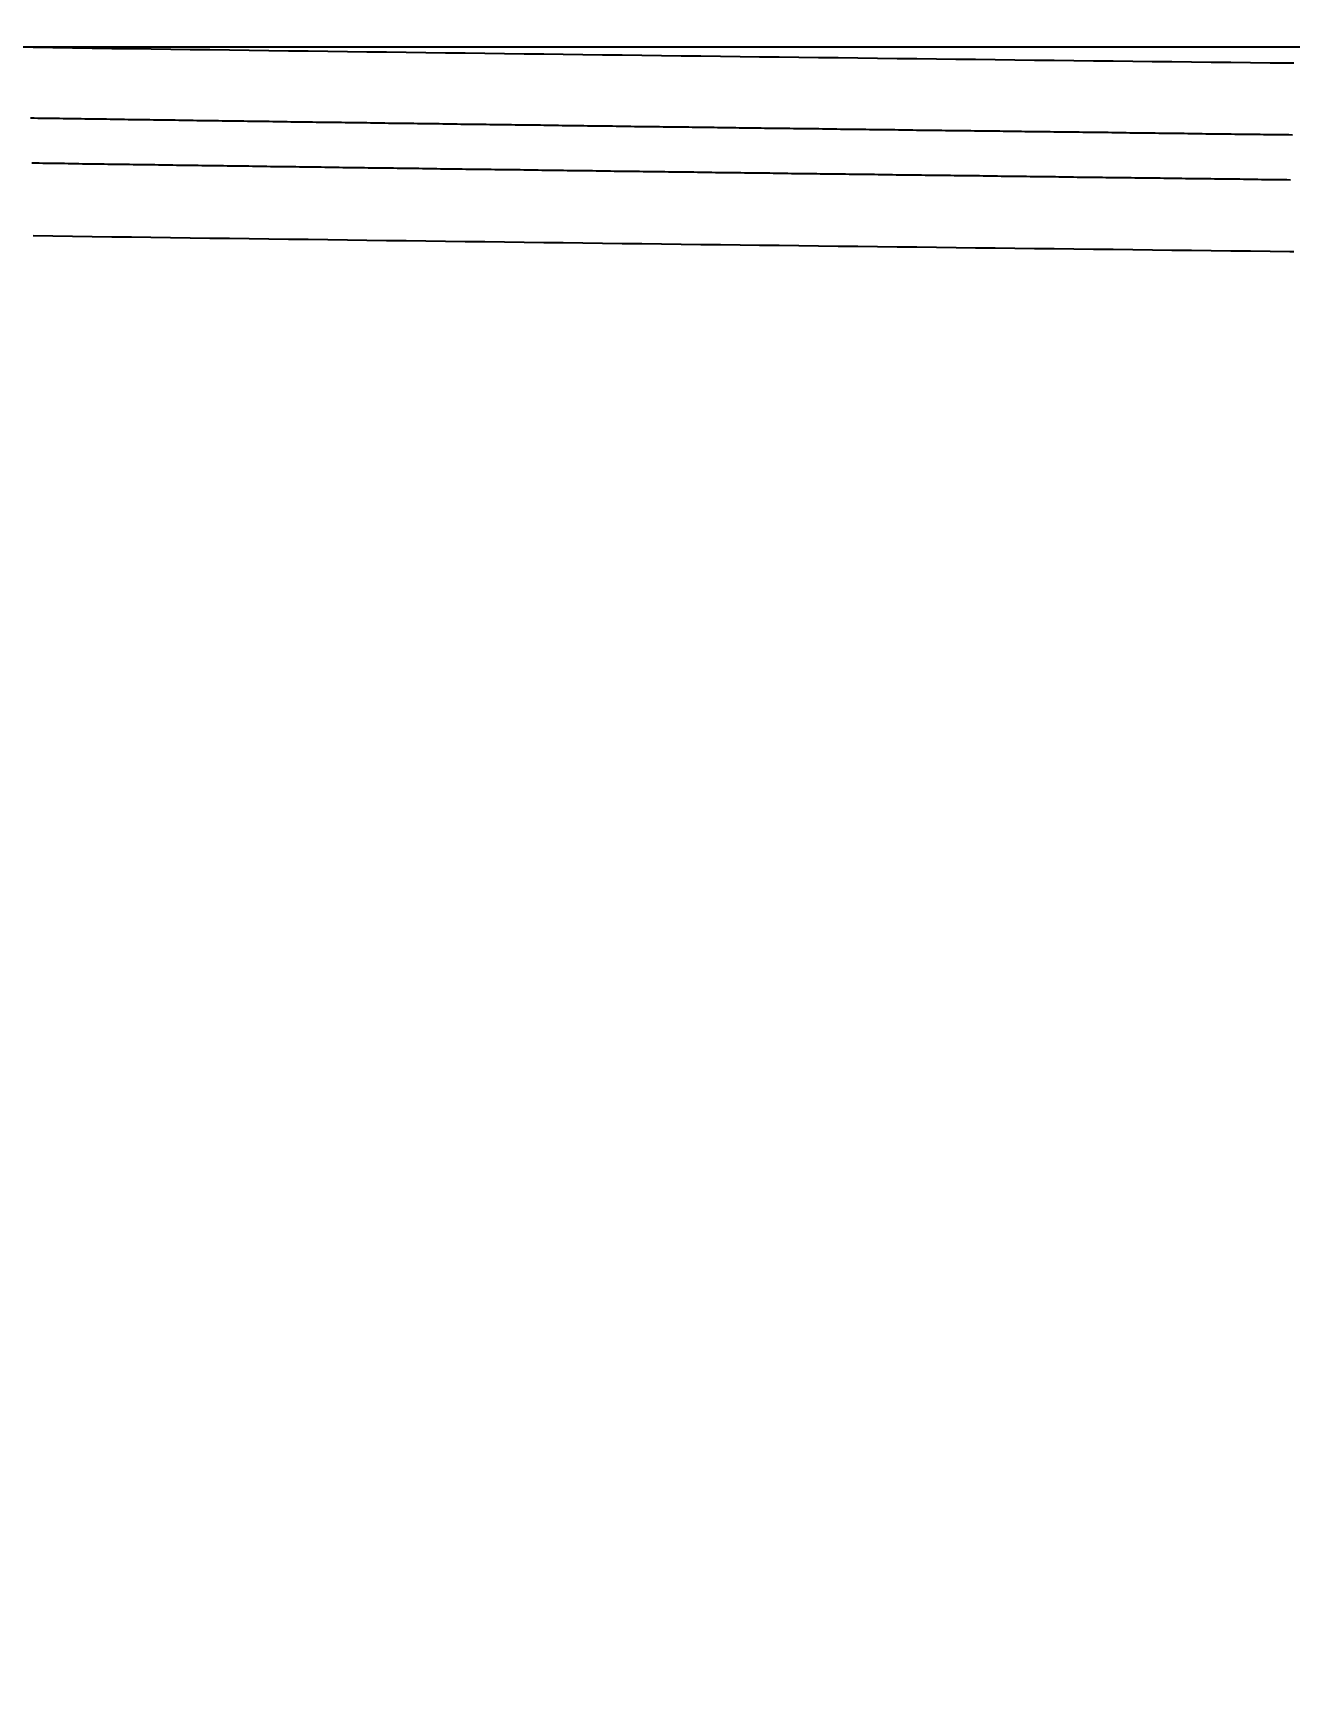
# Model space of a CAD drawing. Header units: millimetres. Extents: x 0 to 5600, y -67 to 2530.
# Drawn here: x 4135.95 to 4146.21, y 1483.04 to 1496.62 of the extents above; entities that cross this region are included whole.
import ezdxf

# ---------------------------------------------------------------- set-up
doc = ezdxf.new("R2010")
doc.units = ezdxf.units.MM
doc.layers.add('내부선 및 부속', color=4, linetype='Continuous')
doc.layers.add('치수선', color=7, linetype='Continuous')
doc.styles.add('____', font='')
doc.styles.get('____').set_extended_font_data('굴림')
doc.dimstyles.new('MSADIM', dxfattribs={"dimtxt": 33, "dimasz": 17, "dimexe": 10, "dimexo": 7.5, "dimgap": 10, "dimtad": 0, "dimtih": 1, "dimtoh": 1, "dimdec": 0, "dimzin": 1, "dimdsep": 46, "dimtxsty": '____', "dimcen": 11.25, "dimadec": 0, "dimazin": 0, "dimtfac": 1, "dimtdec": 0, "dimtix": 1, "dimtmove": 0, "dimatfit": 3, "dimfxl": 1, "dimtolj": 1, "dimtzin": 1, "dimarcsym": 0})

# ---------------------------------------------------------------- blocks, each defined once
blk = doc.blocks.new('*D6')
at = {"layer": '치수선', "color": 0, "linetype": 'Continuous', "lineweight": -2, "transparency": 16777216}
for p, q in [((4756.213, 1571.022), (4756.213, 1227.915)), ((4056.213, 1376.022), (4056.213, 1227.915)), ((4073.213, 1237.915), (4369.083, 1237.915)), ((4739.213, 1237.915), (4443.344, 1237.915))]:
    blk.add_line(p, q, dxfattribs=at)
at = {"layer": '치수선', "color": 0, "linetype": 'Continuous', "transparency": 16777216}
for points in [[(4073.213, 1240.748), (4073.213, 1235.081), (4056.213, 1237.915)], [(4739.213, 1240.748), (4739.213, 1235.081), (4756.213, 1237.915)]]:
    blk.add_solid(points, dxfattribs=at)
at = {"layer": '치수선', "color": 0, "linetype": 'Continuous', "transparency": 16777216, "insert": (4406.213, 1237.915), "char_height": 25, "attachment_point": 5, "style": '____'}
blk.add_mtext('\\A1;700', dxfattribs=at)

msp = doc.modelspace()

# ---------------------------------------------------------------- linework, layer by layer
at = {"layer": '내부선 및 부속', "linetype": 'Continuous'}
msp.add_line((4167.112, 1496.504), (4125.315, 1496.504), dxfattribs=at)
at = {"layer": '내부선 및 부속', "linetype": 'Continuous', "flags": 128}
for points in [[(4146.213, 1496.376), (4146.247, 1496.376)], [(4135.926, 1495.927), (4135.955, 1495.927), (4135.985, 1495.926), (4136.015, 1495.926), (4136.044, 1495.925), (4136.074, 1495.925), (4136.103, 1495.924), (4136.133, 1495.924), (4136.162, 1495.924), (4136.192, 1495.923), (4136.221, 1495.923), (4136.251, 1495.922), (4136.28, 1495.922), (4136.31, 1495.921), (4136.34, 1495.921), (4136.369, 1495.92), (4136.399, 1495.92), (4136.428, 1495.92), (4136.458, 1495.919), (4136.487, 1495.919), (4136.517, 1495.918), (4136.546, 1495.918), (4136.576, 1495.917), (4136.605, 1495.917), (4136.635, 1495.917), (4136.665, 1495.916), (4136.694, 1495.916), (4136.724, 1495.915), (4136.753, 1495.915), (4136.783, 1495.914), (4136.812, 1495.914), (4136.842, 1495.914), (4136.871, 1495.913), (4136.901, 1495.913), (4136.93, 1495.912), (4136.96, 1495.912), (4136.989, 1495.911), (4137.019, 1495.911), (4137.049, 1495.911), (4137.078, 1495.91), (4137.108, 1495.91), (4137.137, 1495.909), (4137.167, 1495.909), (4137.196, 1495.908), (4137.226, 1495.908), (4137.255, 1495.908), (4137.285, 1495.907), (4137.314, 1495.907), (4137.344, 1495.906), (4137.374, 1495.906), (4137.403, 1495.906), (4137.433, 1495.905), (4137.462, 1495.905), (4137.492, 1495.904), (4137.521, 1495.904), (4137.551, 1495.903), (4137.58, 1495.903), (4137.61, 1495.903), (4137.639, 1495.902), (4137.669, 1495.902), (4137.699, 1495.901), (4137.728, 1495.901), (4137.758, 1495.901), (4137.787, 1495.9), (4137.817, 1495.9), (4137.846, 1495.899), (4137.876, 1495.899), (4137.905, 1495.898), (4137.935, 1495.898), (4137.964, 1495.898), (4137.994, 1495.897), (4138.023, 1495.897), (4138.053, 1495.896), (4138.083, 1495.896), (4138.112, 1495.896), (4138.142, 1495.895), (4138.171, 1495.895), (4138.201, 1495.894), (4138.23, 1495.894), (4138.26, 1495.893), (4138.289, 1495.893), (4138.319, 1495.893), (4138.348, 1495.892), (4138.378, 1495.892), (4138.408, 1495.891), (4138.437, 1495.891), (4138.467, 1495.891), (4138.496, 1495.89), (4138.526, 1495.89), (4138.555, 1495.889), (4138.585, 1495.889), (4138.614, 1495.889), (4138.644, 1495.888), (4138.673, 1495.888), (4138.673, 1495.888), (4138.703, 1495.887), (4138.733, 1495.887), (4138.762, 1495.887), (4138.792, 1495.886), (4138.821, 1495.886), (4138.851, 1495.885), (4138.88, 1495.885), (4138.91, 1495.885), (4138.939, 1495.884), (4138.969, 1495.884), (4138.998, 1495.883), (4139.028, 1495.883), (4139.058, 1495.883), (4139.087, 1495.882), (4139.117, 1495.882), (4139.146, 1495.881), (4139.176, 1495.881), (4139.205, 1495.881), (4139.235, 1495.88), (4139.264, 1495.88), (4139.294, 1495.879), (4139.323, 1495.879), (4139.353, 1495.879), (4139.382, 1495.878), (4139.412, 1495.878), (4139.442, 1495.877), (4139.471, 1495.877), (4139.501, 1495.877), (4139.53, 1495.876), (4139.56, 1495.876), (4139.589, 1495.875), (4139.619, 1495.875), (4139.648, 1495.875), (4139.678, 1495.874), (4139.707, 1495.874), (4139.737, 1495.873), (4139.767, 1495.873), (4139.796, 1495.873), (4139.826, 1495.872), (4139.855, 1495.872), (4139.885, 1495.871), (4139.914, 1495.871), (4139.944, 1495.871), (4139.973, 1495.87), (4140.003, 1495.87), (4140.032, 1495.869), (4140.062, 1495.869), (4140.092, 1495.869), (4140.121, 1495.868), (4140.151, 1495.868), (4140.18, 1495.867), (4140.21, 1495.867), (4140.239, 1495.867), (4140.269, 1495.866), (4140.298, 1495.866), (4140.328, 1495.865), (4140.357, 1495.865), (4140.387, 1495.865), (4140.417, 1495.864), (4140.446, 1495.864), (4140.476, 1495.863), (4140.505, 1495.863), (4140.535, 1495.863), (4140.564, 1495.862), (4140.594, 1495.862), (4140.623, 1495.862), (4140.653, 1495.861), (4140.682, 1495.861), (4140.712, 1495.86), (4140.742, 1495.86), (4140.771, 1495.86), (4140.801, 1495.859), (4140.83, 1495.859), (4140.86, 1495.858), (4140.889, 1495.858), (4140.919, 1495.858), (4140.948, 1495.857), (4140.978, 1495.857), (4141.007, 1495.856), (4141.037, 1495.856), (4141.066, 1495.856), (4141.096, 1495.855), (4141.126, 1495.855), (4141.155, 1495.855), (4141.185, 1495.854), (4141.214, 1495.854), (4141.244, 1495.853), (4141.273, 1495.853), (4141.303, 1495.853), (4141.332, 1495.852), (4141.362, 1495.852), (4141.391, 1495.851), (4141.421, 1495.851), (4141.451, 1495.851), (4141.48, 1495.85), (4141.51, 1495.85), (4141.539, 1495.849), (4141.569, 1495.849), (4141.598, 1495.849), (4141.628, 1495.848), (4141.628, 1495.848), (4141.657, 1495.848), (4141.687, 1495.848), (4141.716, 1495.847), (4141.746, 1495.847), (4141.776, 1495.846), (4141.805, 1495.846), (4141.835, 1495.846), (4141.864, 1495.845), (4141.894, 1495.845), (4141.923, 1495.844), (4141.953, 1495.844), (4141.982, 1495.844), (4142.012, 1495.843), (4142.041, 1495.843), (4142.071, 1495.843), (4142.101, 1495.842), (4142.13, 1495.842), (4142.16, 1495.841), (4142.189, 1495.841), (4142.219, 1495.841), (4142.248, 1495.84), (4142.278, 1495.84), (4142.307, 1495.84), (4142.337, 1495.839), (4142.366, 1495.839), (4142.396, 1495.838), (4142.426, 1495.838), (4142.455, 1495.838), (4142.485, 1495.837), (4142.514, 1495.837), (4142.544, 1495.836), (4142.573, 1495.836), (4142.603, 1495.836), (4142.632, 1495.835), (4142.662, 1495.835), (4142.691, 1495.835), (4142.721, 1495.834), (4142.75, 1495.834), (4142.78, 1495.833), (4142.81, 1495.833), (4142.839, 1495.833), (4142.869, 1495.832), (4142.898, 1495.832), (4142.928, 1495.832), (4142.957, 1495.831), (4142.987, 1495.831), (4143.016, 1495.83), (4143.046, 1495.83), (4143.075, 1495.83), (4143.105, 1495.829), (4143.135, 1495.829), (4143.164, 1495.828), (4143.194, 1495.828), (4143.223, 1495.828), (4143.253, 1495.827), (4143.282, 1495.827), (4143.312, 1495.827), (4143.341, 1495.826), (4143.371, 1495.826), (4143.4, 1495.825), (4143.43, 1495.825), (4143.46, 1495.825), (4143.489, 1495.824), (4143.519, 1495.824), (4143.548, 1495.824), (4143.578, 1495.823), (4143.607, 1495.823), (4143.637, 1495.822), (4143.666, 1495.822), (4143.696, 1495.822), (4143.725, 1495.821), (4143.755, 1495.821), (4143.785, 1495.821), (4143.814, 1495.82), (4143.844, 1495.82), (4143.873, 1495.819), (4143.903, 1495.819), (4143.932, 1495.819), (4143.962, 1495.818), (4143.991, 1495.818), (4144.021, 1495.818), (4144.05, 1495.817), (4144.08, 1495.817), (4144.11, 1495.816), (4144.139, 1495.816), (4144.169, 1495.816), (4144.198, 1495.815), (4144.228, 1495.815), (4144.257, 1495.815), (4144.287, 1495.814), (4144.316, 1495.814), (4144.346, 1495.813), (4144.375, 1495.813), (4144.405, 1495.813), (4144.434, 1495.812), (4144.464, 1495.812), (4144.494, 1495.812), (4144.523, 1495.811), (4144.553, 1495.811), (4144.582, 1495.81), (4144.582, 1495.81), (4144.612, 1495.81), (4144.641, 1495.81), (4144.671, 1495.809), (4144.7, 1495.809), (4144.73, 1495.809), (4144.759, 1495.808), (4144.789, 1495.808), (4144.819, 1495.807), (4144.848, 1495.807), (4144.878, 1495.807), (4144.907, 1495.806), (4144.937, 1495.806), (4144.966, 1495.806), (4144.996, 1495.805), (4145.025, 1495.805), (4145.055, 1495.804), (4145.084, 1495.804), (4145.114, 1495.804), (4145.144, 1495.803), (4145.173, 1495.803), (4145.203, 1495.803), (4145.232, 1495.802), (4145.262, 1495.802), (4145.291, 1495.801), (4145.321, 1495.801), (4145.35, 1495.801), (4145.38, 1495.8), (4145.409, 1495.8), (4145.439, 1495.8), (4145.469, 1495.799), (4145.498, 1495.799), (4145.528, 1495.798), (4145.557, 1495.798), (4145.587, 1495.798), (4145.616, 1495.797), (4145.646, 1495.797), (4145.675, 1495.797), (4145.705, 1495.796), (4145.734, 1495.796), (4145.764, 1495.795), (4145.794, 1495.795), (4145.823, 1495.795), (4145.853, 1495.794), (4145.882, 1495.794), (4145.912, 1495.794), (4145.941, 1495.793), (4145.971, 1495.793), (4146, 1495.792), (4146.03, 1495.792), (4146.059, 1495.792), (4146.089, 1495.791), (4146.118, 1495.791), (4146.148, 1495.791), (4146.178, 1495.79), (4146.207, 1495.79), (4146.237, 1495.789)], [(4135.938, 1495.56), (4135.967, 1495.559), (4135.997, 1495.559), (4136.026, 1495.558), (4136.056, 1495.558), (4136.086, 1495.557), (4136.115, 1495.557), (4136.145, 1495.557), (4136.174, 1495.556), (4136.204, 1495.556), (4136.233, 1495.555), (4136.263, 1495.555), (4136.292, 1495.554), (4136.322, 1495.554), (4136.351, 1495.553), (4136.381, 1495.553), (4136.411, 1495.553), (4136.44, 1495.552), (4136.47, 1495.552), (4136.499, 1495.551), (4136.529, 1495.551), (4136.558, 1495.55), (4136.588, 1495.55), (4136.617, 1495.55), (4136.647, 1495.549), (4136.676, 1495.549), (4136.706, 1495.548), (4136.735, 1495.548), (4136.765, 1495.547), (4136.795, 1495.547), (4136.824, 1495.547), (4136.854, 1495.546), (4136.883, 1495.546), (4136.913, 1495.545), (4136.942, 1495.545), (4136.972, 1495.544), (4137.001, 1495.544), (4137.031, 1495.544), (4137.06, 1495.543), (4137.09, 1495.543), (4137.12, 1495.542), (4137.149, 1495.542), (4137.179, 1495.541), (4137.208, 1495.541), (4137.238, 1495.541), (4137.267, 1495.54), (4137.297, 1495.54), (4137.326, 1495.539), (4137.356, 1495.539), (4137.385, 1495.539), (4137.415, 1495.538), (4137.445, 1495.538), (4137.474, 1495.537), (4137.504, 1495.537), (4137.533, 1495.536), (4137.563, 1495.536), (4137.592, 1495.536), (4137.622, 1495.535), (4137.651, 1495.535), (4137.681, 1495.534), (4137.71, 1495.534), (4137.74, 1495.533), (4137.769, 1495.533), (4137.799, 1495.533), (4137.829, 1495.532), (4137.858, 1495.532), (4137.888, 1495.531), (4137.917, 1495.531), (4137.947, 1495.531), (4137.976, 1495.53), (4138.006, 1495.53), (4138.035, 1495.529), (4138.065, 1495.529), (4138.094, 1495.529), (4138.124, 1495.528), (4138.154, 1495.528), (4138.183, 1495.527), (4138.213, 1495.527), (4138.242, 1495.526), (4138.272, 1495.526), (4138.301, 1495.526), (4138.331, 1495.525), (4138.36, 1495.525), (4138.39, 1495.524), (4138.419, 1495.524), (4138.449, 1495.524), (4138.479, 1495.523), (4138.508, 1495.523), (4138.538, 1495.522), (4138.567, 1495.522), (4138.597, 1495.522), (4138.626, 1495.521), (4138.656, 1495.521), (4138.656, 1495.521), (4138.685, 1495.52), (4138.715, 1495.52), (4138.744, 1495.52), (4138.774, 1495.519), (4138.804, 1495.519), (4138.833, 1495.518), (4138.863, 1495.518), (4138.892, 1495.518), (4138.922, 1495.517), (4138.951, 1495.517), (4138.981, 1495.516), (4139.01, 1495.516), (4139.04, 1495.515), (4139.069, 1495.515), (4139.099, 1495.515), (4139.128, 1495.514), (4139.158, 1495.514), (4139.188, 1495.513), (4139.217, 1495.513), (4139.247, 1495.513), (4139.276, 1495.512), (4139.306, 1495.512), (4139.335, 1495.511), (4139.365, 1495.511), (4139.394, 1495.511), (4139.424, 1495.51), (4139.453, 1495.51), (4139.483, 1495.509), (4139.513, 1495.509), (4139.542, 1495.509), (4139.572, 1495.508), (4139.601, 1495.508), (4139.631, 1495.507), (4139.66, 1495.507), (4139.69, 1495.507), (4139.719, 1495.506), (4139.749, 1495.506), (4139.778, 1495.506), (4139.808, 1495.505), (4139.838, 1495.505), (4139.867, 1495.504), (4139.897, 1495.504), (4139.926, 1495.504), (4139.956, 1495.503), (4139.985, 1495.503), (4140.015, 1495.502), (4140.044, 1495.502), (4140.074, 1495.502), (4140.103, 1495.501), (4140.133, 1495.501), (4140.163, 1495.5), (4140.192, 1495.5), (4140.222, 1495.5), (4140.251, 1495.499), (4140.281, 1495.499), (4140.31, 1495.498), (4140.34, 1495.498), (4140.369, 1495.498), (4140.399, 1495.497), (4140.428, 1495.497), (4140.458, 1495.496), (4140.487, 1495.496), (4140.517, 1495.496), (4140.547, 1495.495), (4140.576, 1495.495), (4140.606, 1495.494), (4140.635, 1495.494), (4140.665, 1495.494), (4140.694, 1495.493), (4140.724, 1495.493), (4140.753, 1495.493), (4140.783, 1495.492), (4140.812, 1495.492), (4140.842, 1495.491), (4140.872, 1495.491), (4140.901, 1495.491), (4140.931, 1495.49), (4140.96, 1495.49), (4140.99, 1495.489), (4141.019, 1495.489), (4141.049, 1495.489), (4141.078, 1495.488), (4141.108, 1495.488), (4141.137, 1495.487), (4141.167, 1495.487), (4141.197, 1495.487), (4141.226, 1495.486), (4141.256, 1495.486), (4141.285, 1495.486), (4141.315, 1495.485), (4141.344, 1495.485), (4141.374, 1495.484), (4141.403, 1495.484), (4141.433, 1495.484), (4141.462, 1495.483), (4141.492, 1495.483), (4141.522, 1495.482), (4141.551, 1495.482), (4141.581, 1495.482), (4141.61, 1495.481), (4141.61, 1495.481), (4141.64, 1495.481), (4141.669, 1495.481), (4141.699, 1495.48), (4141.728, 1495.48), (4141.758, 1495.479), (4141.787, 1495.479), (4141.817, 1495.479), (4141.847, 1495.478), (4141.876, 1495.478), (4141.906, 1495.477), (4141.935, 1495.477), (4141.965, 1495.477), (4141.994, 1495.476), (4142.024, 1495.476), (4142.053, 1495.476), (4142.083, 1495.475), (4142.112, 1495.475), (4142.142, 1495.474), (4142.171, 1495.474), (4142.201, 1495.474), (4142.231, 1495.473), (4142.26, 1495.473), (4142.29, 1495.472), (4142.319, 1495.472), (4142.349, 1495.472), (4142.378, 1495.471), (4142.408, 1495.471), (4142.437, 1495.471), (4142.467, 1495.47), (4142.496, 1495.47), (4142.526, 1495.469), (4142.556, 1495.469), (4142.585, 1495.469), (4142.615, 1495.468), (4142.644, 1495.468), (4142.674, 1495.468), (4142.703, 1495.467), (4142.733, 1495.467), (4142.762, 1495.466), (4142.792, 1495.466), (4142.821, 1495.466), (4142.851, 1495.465), (4142.881, 1495.465), (4142.91, 1495.464), (4142.94, 1495.464), (4142.969, 1495.464), (4142.999, 1495.463), (4143.028, 1495.463), (4143.058, 1495.463), (4143.087, 1495.462), (4143.117, 1495.462), (4143.146, 1495.461), (4143.176, 1495.461), (4143.206, 1495.461), (4143.235, 1495.46), (4143.265, 1495.46), (4143.294, 1495.46), (4143.324, 1495.459), (4143.353, 1495.459), (4143.383, 1495.458), (4143.412, 1495.458), (4143.442, 1495.458), (4143.471, 1495.457), (4143.501, 1495.457), (4143.531, 1495.457), (4143.56, 1495.456), (4143.59, 1495.456), (4143.619, 1495.455), (4143.649, 1495.455), (4143.678, 1495.455), (4143.708, 1495.454), (4143.737, 1495.454), (4143.767, 1495.454), (4143.796, 1495.453), (4143.826, 1495.453), (4143.855, 1495.452), (4143.885, 1495.452), (4143.915, 1495.452), (4143.944, 1495.451), (4143.974, 1495.451), (4144.003, 1495.451), (4144.033, 1495.45), (4144.062, 1495.45), (4144.092, 1495.449), (4144.121, 1495.449), (4144.151, 1495.449), (4144.18, 1495.448), (4144.21, 1495.448), (4144.24, 1495.447), (4144.269, 1495.447), (4144.299, 1495.447), (4144.328, 1495.446), (4144.358, 1495.446), (4144.387, 1495.446), (4144.417, 1495.445), (4144.446, 1495.445), (4144.476, 1495.444), (4144.505, 1495.444), (4144.535, 1495.444), (4144.565, 1495.443), (4144.565, 1495.443), (4144.594, 1495.443), (4144.624, 1495.443), (4144.653, 1495.442), (4144.683, 1495.442), (4144.712, 1495.441), (4144.742, 1495.441), (4144.771, 1495.441), (4144.801, 1495.44), (4144.83, 1495.44), (4144.86, 1495.44), (4144.89, 1495.439), (4144.919, 1495.439), (4144.949, 1495.438), (4144.978, 1495.438), (4145.008, 1495.438), (4145.037, 1495.437), (4145.067, 1495.437), (4145.096, 1495.437), (4145.126, 1495.436), (4145.155, 1495.436), (4145.185, 1495.435), (4145.215, 1495.435), (4145.244, 1495.435), (4145.274, 1495.434), (4145.303, 1495.434), (4145.333, 1495.434), (4145.362, 1495.433), (4145.392, 1495.433), (4145.421, 1495.432), (4145.451, 1495.432), (4145.48, 1495.432), (4145.51, 1495.431), (4145.539, 1495.431), (4145.569, 1495.431), (4145.599, 1495.43), (4145.628, 1495.43), (4145.658, 1495.429), (4145.687, 1495.429), (4145.717, 1495.429), (4145.746, 1495.428), (4145.776, 1495.428), (4145.805, 1495.428), (4145.835, 1495.427), (4145.864, 1495.427), (4145.894, 1495.427), (4145.924, 1495.426), (4145.953, 1495.426), (4145.983, 1495.425), (4146.012, 1495.425), (4146.042, 1495.425), (4146.071, 1495.424), (4146.101, 1495.424), (4146.13, 1495.424), (4146.16, 1495.423), (4146.189, 1495.423), (4146.219, 1495.422)], [(4146.213, 1494.836), (4146.247, 1494.836)]]:
    msp.add_lwpolyline(points, dxfattribs=at)
at = {"layer": '내부선 및 부속', "linetype": 'Continuous'}
for centre, radius, start, end in [((4201.081, 6296.471), 4800.409, 269.222582, 269.345107), ((4201.073, 6294.26), 4799.737, 269.222564, 269.345116)]:
    msp.add_arc(centre, radius, start, end, dxfattribs=at)

# ---------------------------------------------------------------- dimensions: what is measured, and where the dimension line sits
at = {"layer": '치수선', "linetype": 'Continuous'}
dim = msp.add_linear_dim(base=(4756.213, 1237.915), p1=(4056.213, 1383.522), p2=(4756.213, 1578.522), dimstyle='MSADIM', override={"dimtxt": 25}, dxfattribs=at)
dim.commit()
dim.dimension.update_dxf_attribs({"geometry": '*D6', "text_midpoint": (4406.213, 1237.915)})

doc.saveas('drawing.dxf')
